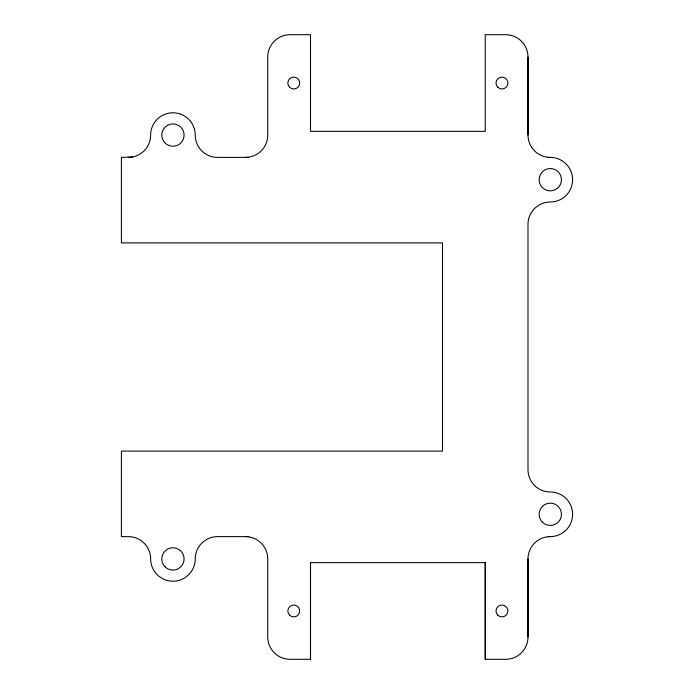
<?xml version="1.0" encoding="UTF-8"?>
<svg xmlns="http://www.w3.org/2000/svg" width="694" height="694" viewBox="0 0 694 694"><rect width="100%" height="100%" fill="white"/><g stroke="black" fill="none" stroke-linecap="round" stroke-linejoin="round"><path stroke-width="1.04" d="M245.433 536.609A22.303 22.303 0 0 1 267.737 558.922L267.737 636.997A22.303 22.303 0 0 0 290.049 659.3L310.496 659.3L310.496 562.634L485.236 562.634L485.236 659.3L505.683 659.3A22.303 22.303 0 0 0 527.987 636.997L527.987 558.922A22.303 22.303 0 0 1 550.299 536.609A22.303 22.303 0 0 0 572.602 514.306A22.303 22.303 0 0 0 550.299 491.994A22.303 22.303 0 0 1 527.995 469.691L527.987 224.309A22.303 22.303 0 0 1 550.299 202.006A22.303 22.303 0 0 0 572.602 179.694A22.303 22.303 0 0 0 550.299 157.391A22.303 22.303 0 0 1 527.995 135.078L527.987 57.003A22.303 22.303 0 0 0 505.683 34.7L485.236 34.7L485.236 131.366L310.496 131.366L310.496 34.7L290.049 34.7A22.312 22.312 0 0 0 267.737 57.003L267.737 135.078A22.303 22.303 0 0 1 245.433 157.391M485.236 659.3L485.236 562.634M527.987 135.078L527.995 57.003M248.617 536.609L217.552 536.609A22.303 22.303 0 0 0 195.24 558.922A22.303 22.303 0 0 1 172.936 581.225A22.303 22.303 0 0 1 150.633 558.922A22.303 22.303 0 0 0 128.321 536.609L121.398 536.609L121.398 451.1L442.477 451.1L442.477 242.9L121.398 242.9L121.398 157.391L132.675 156.957M248.617 157.391L217.552 157.391A22.303 22.303 0 0 1 195.24 135.078A22.303 22.303 0 0 0 172.936 112.775A22.303 22.303 0 0 0 150.624 135.078A22.303 22.303 0 0 1 128.321 157.391M548.147 157.391L550.299 157.391M548.13 536.609L550.299 536.609M527.987 558.922L527.987 636.997M310.496 562.634L310.496 659.3M165.051 142.973A11.156 11.156 0 0 0 183.71 137.967A11.156 11.156 0 0 0 170.047 124.313A11.156 11.156 0 0 0 165.051 142.973M542.413 522.192A11.156 11.156 0 0 0 561.073 517.186A11.156 11.156 0 0 0 547.41 503.532A11.156 11.156 0 0 0 542.413 522.192M165.051 566.807A11.156 11.156 0 0 0 183.71 561.802A11.156 11.156 0 0 0 170.047 548.147A11.156 11.156 0 0 0 165.051 566.807M289.563 87.236A5.951 5.951 0 0 0 299.513 84.573A5.951 5.951 0 0 0 292.226 77.286A5.951 5.951 0 0 0 289.563 87.236M542.413 187.58A11.156 11.156 0 0 0 561.073 182.583A11.156 11.156 0 0 0 547.41 168.92A11.156 11.156 0 0 0 542.413 187.58M497.763 615.17A5.951 5.951 0 0 0 507.713 612.507A5.951 5.951 0 0 0 500.426 605.22A5.951 5.951 0 0 0 497.763 615.17M289.563 615.17A5.951 5.951 0 0 0 299.513 612.507A5.951 5.951 0 0 0 292.226 605.22A5.951 5.951 0 0 0 289.563 615.17M497.763 87.236A5.951 5.951 0 0 0 507.713 84.573A5.951 5.951 0 0 0 500.426 77.286A5.951 5.951 0 0 0 497.763 87.236"/></g></svg>
